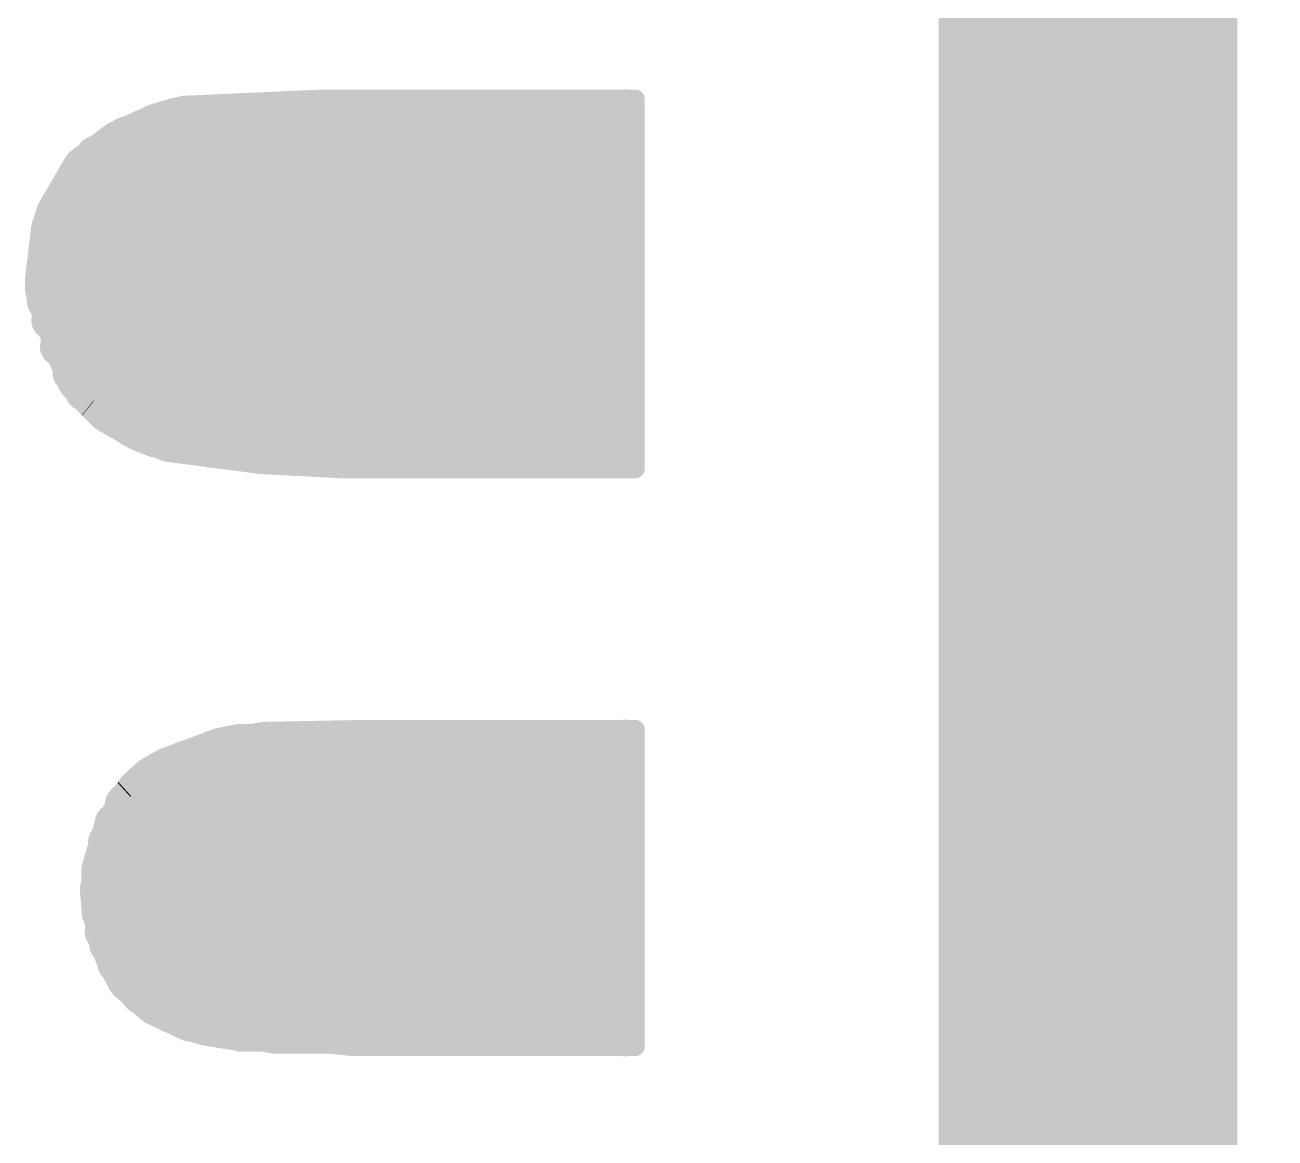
# Model space of a CAD drawing. Header units: millimetres. Extents: x 2260 to 2572, y -21 to 200.
# Drawn here: x 2335.521 to 2337.2, y 133.554 to 135.049 of the extents above; entities that cross this region are included whole.
import ezdxf

# ---------------------------------------------------------------- set-up
doc = ezdxf.new("R2010")
doc.units = ezdxf.units.MM
doc.layers.get('0').update_dxf_attribs({"lineweight": 18})
doc.layers.add('01', color=1, linetype='Continuous', lineweight=18)

# ---------------------------------------------------------------- blocks, each defined once
blk = doc.blocks.new('PAD_R1')
blk.add_lwpolyline([(0.25, 0, 0.5, 0.5, 1), (-0.25, 0, 0.5, 0.5, 1)], format="xyseb", close=True)

msp = doc.modelspace()

# ---------------------------------------------------------------- linework, layer by layer
at = {"layer": '01'}
for points in [[(2336.9082, 137.5361, 0.1524, 0.1524, 0), (2336.9082, 65.7287, 0.1524, 0.1524, 0)], [(2337.0987, 137.5361, 0.0254, 0.0254, 0), (2337.0987, 69.8719, 0.0254, 0.0254, 0)], [(2336.8502, 133.3393, 0.2032, 0.2032, 0), (2336.8502, 135.292, 0.2032, 0.2032, 0)], [(2336.949, 133.3393, 0.2032, 0.2032, 0), (2336.949, 135.292, 0.2032, 0.2032, 0)], [(2337.0478, 133.3393, 0.2032, 0.2032, 0), (2337.0478, 135.292, 0.2032, 0.2032, 0)], [(2336.7613, 135.3048, 0.0254, 0.0254, 0), (2336.7613, 133.3265, 0.0254, 0.0254, 0)], [(2337.1114, 133.3393, 0.0508, 0.0508, 0), (2337.1114, 135.292, 0.0508, 0.0508, 0)], [(2337.124, 133.3393, 0.0508, 0.0508, 0), (2337.124, 135.292, 0.0508, 0.0508, 0)], [(2337.1367, 133.3266, 0.0254, 0.0254, 0), (2337.1367, 135.3047, 0.0254, 0.0254, 0)], [(2337.1367, 133.3266, 0.0254, 0.0254, 0), (2337.1367, 135.3047, 0.0254, 0.0254, 0)], [(2337.1494, 134.9367, 0.1016, 0.1016, 0), (2336.7486, 134.9367, 0.1016, 0.1016, 0)], [(2335.9196, 134.9364, 0.0508, 0.0508, 0), (2335.7363, 134.9282, 0.0508, 0.0508, 0)], [(2335.9193, 134.9491, 0.0254, 0.0254, 0), (2335.7344, 134.9408, 0.0254, 0.0254, 0)], [(2336.3282, 134.9364, 0.0508, 0.0508, 0), (2335.9196, 134.9364, 0.0508, 0.0508, 0)], [(2336.3409, 134.9491, 0.0254, 0.0254, 0), (2335.9193, 134.9491, 0.0254, 0.0254, 0)], [(2336.3282, 134.8744, 0.0508, 0.0508, 0), (2336.3282, 134.9368, 0.0508, 0.0508, 0)], [(2336.3409, 134.4525, 0.0254, 0.0254, 0), (2336.3409, 134.9491, 0.0254, 0.0254, 0)], [(2335.698, 134.9178, 0.0508, 0.0508, 0), (2335.6444, 134.8938, 0.0508, 0.0508, 0)], [(2335.6943, 134.9299, 0.0254, 0.0254, 0), (2335.6372, 134.9043, 0.0254, 0.0254, 0)], [(2336.3282, 134.9166, 0.0508, 0.0508, 0), (2335.6945, 134.9166, 0.0508, 0.0508, 0)], [(2335.7224, 134.9252, 0.0508, 0.0508, 0), (2335.698, 134.9178, 0.0508, 0.0508, 0)], [(2335.7205, 134.9379, 0.0254, 0.0254, 0), (2335.6943, 134.9299, 0.0254, 0.0254, 0)], [(2335.7245, 134.9252, 0.0508, 0.0508, 0), (2335.7224, 134.9252, 0.0508, 0.0508, 0)], [(2335.7363, 134.9282, 0.0508, 0.0508, 0), (2335.7245, 134.9252, 0.0508, 0.0508, 0)], [(2335.723, 134.9379, 0.0254, 0.0254, 0), (2335.7205, 134.9379, 0.0254, 0.0254, 0)], [(2335.7344, 134.9408, 0.0254, 0.0254, 0), (2335.723, 134.9379, 0.0254, 0.0254, 0)], [(2336.3282, 134.8998, 0.0508, 0.0508, 0), (2335.6553, 134.8998, 0.0508, 0.0508, 0)], [(2337.1494, 134.8859, 0.1016, 0.1016, 0), (2336.7486, 134.8859, 0.1016, 0.1016, 0)], [(2335.6444, 134.8938, 0.0508, 0.0508, 0), (2335.5975, 134.8586, 0.0508, 0.0508, 0)], [(2335.6372, 134.9043, 0.0254, 0.0254, 0), (2335.5875, 134.8665, 0.0254, 0.0254, 0)], [(2336.3282, 134.8744, 0.0508, 0.0508, 0), (2335.6154, 134.8744, 0.0508, 0.0508, 0)], [(2336.3282, 134.8066, 0.0508, 0.0508, 0), (2336.3282, 134.8744, 0.0508, 0.0508, 0)], [(2335.5975, 134.8586, 0.0508, 0.0508, 0), (2335.5615, 134.7964, 0.0508, 0.0508, 0)], [(2335.5875, 134.8665, 0.0254, 0.0254, 0), (2335.5497, 134.8015, 0.0254, 0.0254, 0)], [(2336.3282, 134.849, 0.0508, 0.0508, 0), (2335.592, 134.849, 0.0508, 0.0508, 0)], [(2336.3282, 134.832, 0.0508, 0.0508, 0), (2335.5821, 134.832, 0.0508, 0.0508, 0)], [(2336.3282, 134.8066, 0.0508, 0.0508, 0), (2335.5669, 134.8066, 0.0508, 0.0508, 0)], [(2336.3282, 134.7784, 0.0508, 0.0508, 0), (2336.3282, 134.8066, 0.0508, 0.0508, 0)], [(2335.5615, 134.7964, 0.0508, 0.0508, 0), (2335.5543, 134.7732, 0.0508, 0.0508, 0)], [(2335.5497, 134.8015, 0.0254, 0.0254, 0), (2335.5419, 134.7758, 0.0254, 0.0254, 0)], [(2335.5543, 134.7732, 0.0508, 0.0508, 0), (2335.5464, 134.7063, 0.0508, 0.0508, 0)], [(2336.3282, 134.7784, 0.0508, 0.0508, 0), (2335.5555, 134.7784, 0.0508, 0.0508, 0)], [(2336.3282, 134.7078, 0.0508, 0.0508, 0), (2336.3282, 134.7784, 0.0508, 0.0508, 0)], [(2335.5419, 134.7758, 0.0254, 0.0254, 0), (2335.5337, 134.7071, 0.0254, 0.0254, 0)], [(2336.3282, 134.753, 0.0508, 0.0508, 0), (2335.5519, 134.753, 0.0508, 0.0508, 0)], [(2336.3282, 134.7332, 0.0508, 0.0508, 0), (2335.5496, 134.7332, 0.0508, 0.0508, 0)], [(2336.3282, 134.7078, 0.0508, 0.0508, 0), (2335.5464, 134.7078, 0.0508, 0.0508, 0)], [(2335.5464, 134.7063, 0.0508, 0.0508, 0), (2335.5464, 134.6959, 0.0508, 0.0508, 0)], [(2336.3282, 134.6938, 0.0508, 0.0508, 0), (2336.3282, 134.7078, 0.0508, 0.0508, 0)], [(2337.1494, 134.6827, 0.1016, 0.1016, 0), (2336.7486, 134.6827, 0.1016, 0.1016, 0)], [(2335.5464, 134.6959, 0.0508, 0.0508, 0), (2335.5489, 134.6808, 0.0508, 0.0508, 0)], [(2335.5337, 134.7071, 0.0254, 0.0254, 0), (2335.5337, 134.6949, 0.0254, 0.0254, 0)], [(2336.3282, 134.6938, 0.0508, 0.0508, 0), (2335.5464, 134.6938, 0.0508, 0.0508, 0)], [(2335.5337, 134.6949, 0.0254, 0.0254, 0), (2335.5364, 134.6787, 0.0254, 0.0254, 0)], [(2335.5489, 134.6808, 0.0508, 0.0508, 0), (2335.5904, 134.5692, 0.0508, 0.0508, 0)], [(2336.3282, 134.6768, 0.0508, 0.0508, 0), (2336.3282, 134.6938, 0.0508, 0.0508, 0)], [(2335.5364, 134.6787, 0.0254, 0.0254, 0), (2335.5797, 134.5623, 0.0254, 0.0254, 0)], [(2336.3282, 134.6768, 0.0508, 0.0508, 0), (2335.5492, 134.6768, 0.0508, 0.0508, 0)], [(2336.3282, 134.5554, 0.0508, 0.0508, 0), (2336.3282, 134.6768, 0.0508, 0.0508, 0)], [(2336.3282, 134.6514, 0.0508, 0.0508, 0), (2335.555, 134.6514, 0.0508, 0.0508, 0)], [(2337.1494, 134.6319, 0.1016, 0.1016, 0), (2336.7486, 134.6319, 0.1016, 0.1016, 0)], [(2336.3282, 134.6161, 0.0508, 0.0508, 0), (2335.5665, 134.6161, 0.0508, 0.0508, 0)], [(2336.3282, 134.5808, 0.0508, 0.0508, 0), (2335.5835, 134.5808, 0.0508, 0.0508, 0)], [(2335.5904, 134.5691, 0.0508, 0.0508, 0), (2335.6141, 134.5434, 0.0508, 0.0508, 0)], [(2335.5797, 134.5623, 0.0254, 0.0254, 0), (2335.6052, 134.5343, 0.0254, 0.0254, 0)], [(2336.3282, 134.5554, 0.0508, 0.0508, 0), (2335.6006, 134.5554, 0.0508, 0.0508, 0)], [(2336.3282, 134.5244, 0.0508, 0.0508, 0), (2336.3282, 134.5554, 0.0508, 0.0508, 0)], [(2335.6141, 134.5434, 0.0508, 0.0508, 0), (2335.6299, 134.5277, 0.0508, 0.0508, 0)], [(2335.6052, 134.5343, 0.0254, 0.0254, 0), (2335.6057, 134.5339, 0.0254, 0.0254, 0)], [(2335.6057, 134.5339, 0.0254, 0.0254, 0), (2335.6221, 134.5175, 0.0254, 0.0254, 0)], [(2335.6299, 134.5277, 0.0508, 0.0508, 0), (2335.6734, 134.5021, 0.0508, 0.0508, 0)], [(2336.3282, 134.5244, 0.0508, 0.0508, 0), (2335.6346, 134.5244, 0.0508, 0.0508, 0)], [(2336.3282, 134.5074, 0.0508, 0.0508, 0), (2336.3282, 134.5244, 0.0508, 0.0508, 0)], [(2335.6221, 134.5175, 0.0254, 0.0254, 0), (2335.6678, 134.4907, 0.0254, 0.0254, 0)], [(2336.3282, 134.5074, 0.0508, 0.0508, 0), (2335.6636, 134.5074, 0.0508, 0.0508, 0)], [(2335.6734, 134.5021, 0.0508, 0.0508, 0), (2335.6953, 134.4934, 0.0508, 0.0508, 0)], [(2336.3282, 134.4792, 0.0508, 0.0508, 0), (2336.3282, 134.5074, 0.0508, 0.0508, 0)], [(2335.6953, 134.4934, 0.0508, 0.0508, 0), (2335.6981, 134.4934, 0.0508, 0.0508, 0)], [(2335.6981, 134.4934, 0.0508, 0.0508, 0), (2335.7137, 134.4872, 0.0508, 0.0508, 0)], [(2335.7137, 134.4872, 0.0508, 0.0508, 0), (2335.8393, 134.4708, 0.0508, 0.0508, 0)], [(2336.3282, 134.4792, 0.0508, 0.0508, 0), (2335.7717, 134.4792, 0.0508, 0.0508, 0)], [(2336.3282, 134.468, 0.0508, 0.0508, 0), (2336.3282, 134.4792, 0.0508, 0.0508, 0)], [(2335.6678, 134.4907, 0.0254, 0.0254, 0), (2335.6928, 134.4807, 0.0254, 0.0254, 0)], [(2335.6928, 134.4807, 0.0254, 0.0254, 0), (2335.6957, 134.4807, 0.0254, 0.0254, 0)], [(2335.6957, 134.4807, 0.0254, 0.0254, 0), (2335.7104, 134.4748, 0.0254, 0.0254, 0)], [(2335.7104, 134.4748, 0.0254, 0.0254, 0), (2335.8381, 134.4581, 0.0254, 0.0254, 0)], [(2335.8393, 134.4708, 0.0508, 0.0508, 0), (2335.9451, 134.4652, 0.0508, 0.0508, 0)], [(2336.3282, 134.468, 0.0508, 0.0508, 0), (2335.8838, 134.468, 0.0508, 0.0508, 0)], [(2335.9451, 134.4652, 0.0508, 0.0508, 0), (2336.3282, 134.4652, 0.0508, 0.0508, 0)], [(2336.3282, 134.4649, 0.0508, 0.0508, 0), (2336.3282, 134.468, 0.0508, 0.0508, 0)], [(2335.8381, 134.4581, 0.0254, 0.0254, 0), (2335.9447, 134.4525, 0.0254, 0.0254, 0)], [(2337.1494, 134.4287, 0.1016, 0.1016, 0), (2336.7486, 134.4287, 0.1016, 0.1016, 0)], [(2335.9447, 134.4525, 0.0254, 0.0254, 0), (2336.3409, 134.4525, 0.0254, 0.0254, 0)], [(2337.1494, 134.3779, 0.1016, 0.1016, 0), (2336.7486, 134.3779, 0.1016, 0.1016, 0)], [(2337.1494, 134.1747, 0.1016, 0.1016, 0), (2336.7486, 134.1747, 0.1016, 0.1016, 0)], [(2337.1494, 134.1239, 0.1016, 0.1016, 0), (2336.7486, 134.1239, 0.1016, 0.1016, 0)], [(2335.7847, 134.0795, 0.0508, 0.0508, 0), (2335.7123, 134.0527, 0.0508, 0.0508, 0)], [(2335.7813, 134.0918, 0.0254, 0.0254, 0), (2335.7069, 134.0643, 0.0254, 0.0254, 0)], [(2336.3282, 134.0759, 0.0508, 0.0508, 0), (2335.7737, 134.0759, 0.0508, 0.0508, 0)], [(2335.8085, 134.0842, 0.0508, 0.0508, 0), (2335.7847, 134.0795, 0.0508, 0.0508, 0)], [(2335.8072, 134.0969, 0.0254, 0.0254, 0), (2335.7813, 134.0918, 0.0254, 0.0254, 0)], [(2335.8251, 134.0842, 0.0508, 0.0508, 0), (2335.8085, 134.0842, 0.0508, 0.0508, 0)], [(2335.8241, 134.0969, 0.0254, 0.0254, 0), (2335.8072, 134.0969, 0.0254, 0.0254, 0)], [(2335.8421, 134.0871, 0.0508, 0.0508, 0), (2335.8251, 134.0842, 0.0508, 0.0508, 0)], [(2335.841, 134.0998, 0.0254, 0.0254, 0), (2335.8241, 134.0969, 0.0254, 0.0254, 0)], [(2335.9757, 134.0898, 0.0508, 0.0508, 0), (2335.8421, 134.0871, 0.0508, 0.0508, 0)], [(2335.9756, 134.1025, 0.0254, 0.0254, 0), (2335.841, 134.0998, 0.0254, 0.0254, 0)], [(2336.3282, 134.0898, 0.0508, 0.0508, 0), (2335.9757, 134.0898, 0.0508, 0.0508, 0)], [(2336.3409, 134.1025, 0.0254, 0.0254, 0), (2335.9756, 134.1025, 0.0254, 0.0254, 0)], [(2336.3282, 134.0759, 0.0508, 0.0508, 0), (2336.3282, 134.0902, 0.0508, 0.0508, 0)], [(2336.3282, 134.0616, 0.0508, 0.0508, 0), (2336.3282, 134.0759, 0.0508, 0.0508, 0)], [(2336.3409, 133.6763, 0.0254, 0.0254, 0), (2336.3409, 134.1025, 0.0254, 0.0254, 0)], [(2336.3282, 134.0616, 0.0508, 0.0508, 0), (2335.7352, 134.0616, 0.0508, 0.0508, 0)], [(2336.3282, 134.039, 0.0508, 0.0508, 0), (2336.3282, 134.0616, 0.0508, 0.0508, 0)], [(2335.7123, 134.0527, 0.0508, 0.0508, 0), (2335.691, 134.0408, 0.0508, 0.0508, 0)], [(2335.7069, 134.0643, 0.0254, 0.0254, 0), (2335.6836, 134.0512, 0.0254, 0.0254, 0)], [(2335.691, 134.0408, 0.0508, 0.0508, 0), (2335.6701, 134.0222, 0.0508, 0.0508, 0)], [(2335.6836, 134.0512, 0.0254, 0.0254, 0), (2335.6605, 134.0306, 0.0254, 0.0254, 0)], [(2336.3282, 134.0307, 0.0508, 0.0508, 0), (2335.679, 134.0307, 0.0508, 0.0508, 0)], [(2336.3282, 134.039, 0.0508, 0.0508, 0), (2335.6884, 134.039, 0.0508, 0.0508, 0)], [(2336.3282, 134.0307, 0.0508, 0.0508, 0), (2336.3282, 134.039, 0.0508, 0.0508, 0)], [(2336.3282, 133.9771, 0.0508, 0.0508, 0), (2336.3282, 134.0307, 0.0508, 0.0508, 0)], [(2335.6646, 134.014, 0.0508, 0.0508, 0), (2335.6384, 133.9688, 0.0508, 0.0508, 0)], [(2335.6539, 134.0214, 0.0254, 0.0254, 0), (2335.6266, 133.9741, 0.0254, 0.0254, 0)], [(2335.6701, 134.0222, 0.0508, 0.0508, 0), (2335.6646, 134.014, 0.0508, 0.0508, 0)], [(2335.655, 134.0224, 0.0254, 0.0254, 0), (2335.6539, 134.0214, 0.0254, 0.0254, 0)], [(2335.6605, 134.0306, 0.0254, 0.0254, 0), (2335.655, 134.0224, 0.0254, 0.0254, 0)], [(2336.3282, 134.0025, 0.0508, 0.0508, 0), (2335.6538, 134.0025, 0.0508, 0.0508, 0)], [(2336.3282, 134.0053, 0.0508, 0.0508, 0), (2335.6561, 134.0053, 0.0508, 0.0508, 0)], [(2336.3282, 133.9771, 0.0508, 0.0508, 0), (2335.6401, 133.9771, 0.0508, 0.0508, 0)], [(2336.3282, 133.888, 0.0508, 0.0508, 0), (2336.3282, 133.9771, 0.0508, 0.0508, 0)], [(2335.6384, 133.9688, 0.0508, 0.0508, 0), (2335.6201, 133.888, 0.0508, 0.0508, 0)], [(2335.6258, 133.9718, 0.0254, 0.0254, 0), (2335.6094, 133.9158, 0.0254, 0.0254, 0)], [(2335.6263, 133.9729, 0.0254, 0.0254, 0), (2335.6258, 133.9718, 0.0254, 0.0254, 0)], [(2335.6266, 133.9741, 0.0254, 0.0254, 0), (2335.6263, 133.9729, 0.0254, 0.0254, 0)], [(2336.3282, 133.9517, 0.0508, 0.0508, 0), (2335.6312, 133.9517, 0.0508, 0.0508, 0)], [(2337.1494, 133.9207, 0.1016, 0.1016, 0), (2336.7486, 133.9207, 0.1016, 0.1016, 0)], [(2336.3282, 133.9134, 0.0508, 0.0508, 0), (2335.6219, 133.9134, 0.0508, 0.0508, 0)], [(2335.6094, 133.9158, 0.0254, 0.0254, 0), (2335.6098, 133.8576, 0.0254, 0.0254, 0)], [(2337.1494, 133.8699, 0.1016, 0.1016, 0), (2336.7486, 133.8699, 0.1016, 0.1016, 0)], [(2336.3282, 133.888, 0.0508, 0.0508, 0), (2335.6201, 133.888, 0.0508, 0.0508, 0)], [(2335.6201, 133.888, 0.0508, 0.0508, 0), (2335.6225, 133.8582, 0.0508, 0.0508, 0)], [(2336.3282, 133.8556, 0.0508, 0.0508, 0), (2336.3282, 133.888, 0.0508, 0.0508, 0)], [(2335.6225, 133.8582, 0.0508, 0.0508, 0), (2335.6404, 133.7981, 0.0508, 0.0508, 0)], [(2335.6098, 133.8576, 0.0254, 0.0254, 0), (2335.6099, 133.8569, 0.0254, 0.0254, 0)], [(2336.3282, 133.8556, 0.0508, 0.0508, 0), (2335.6226, 133.8556, 0.0508, 0.0508, 0)], [(2335.6099, 133.8569, 0.0254, 0.0254, 0), (2335.6099, 133.8562, 0.0254, 0.0254, 0)], [(2335.6099, 133.8562, 0.0254, 0.0254, 0), (2335.628, 133.7942, 0.0254, 0.0254, 0)], [(2336.3282, 133.7878, 0.0508, 0.0508, 0), (2336.3282, 133.8556, 0.0508, 0.0508, 0)], [(2336.3282, 133.8302, 0.0508, 0.0508, 0), (2335.6267, 133.8302, 0.0508, 0.0508, 0)], [(2336.3282, 133.8132, 0.0508, 0.0508, 0), (2335.6326, 133.8132, 0.0508, 0.0508, 0)], [(2335.6404, 133.7981, 0.0508, 0.0508, 0), (2335.6565, 133.7656, 0.0508, 0.0508, 0)], [(2335.628, 133.7942, 0.0254, 0.0254, 0), (2335.6287, 133.793, 0.0254, 0.0254, 0)], [(2335.6287, 133.793, 0.0254, 0.0254, 0), (2335.6291, 133.7917, 0.0254, 0.0254, 0)], [(2335.6291, 133.7917, 0.0254, 0.0254, 0), (2335.6469, 133.7574, 0.0254, 0.0254, 0)], [(2336.3282, 133.7878, 0.0508, 0.0508, 0), (2335.6436, 133.7878, 0.0508, 0.0508, 0)], [(2336.3282, 133.7203, 0.0508, 0.0508, 0), (2336.3282, 133.7878, 0.0508, 0.0508, 0)], [(2335.6565, 133.7656, 0.0508, 0.0508, 0), (2335.6829, 133.7407, 0.0508, 0.0508, 0)], [(2336.3282, 133.7624, 0.0508, 0.0508, 0), (2335.659, 133.7624, 0.0508, 0.0508, 0)], [(2335.6469, 133.7574, 0.0254, 0.0254, 0), (2335.6749, 133.7308, 0.0254, 0.0254, 0)], [(2336.3282, 133.7457, 0.0508, 0.0508, 0), (2335.676, 133.7457, 0.0508, 0.0508, 0)], [(2335.6829, 133.7407, 0.0508, 0.0508, 0), (2335.6954, 133.7305, 0.0508, 0.0508, 0)], [(2335.6954, 133.7305, 0.0508, 0.0508, 0), (2335.7386, 133.7102, 0.0508, 0.0508, 0)], [(2335.6749, 133.7308, 0.0254, 0.0254, 0), (2335.6754, 133.7305, 0.0254, 0.0254, 0)], [(2335.6754, 133.7305, 0.0254, 0.0254, 0), (2335.6886, 133.7197, 0.0254, 0.0254, 0)], [(2335.6886, 133.7197, 0.0254, 0.0254, 0), (2335.7342, 133.6982, 0.0254, 0.0254, 0)], [(2336.3282, 133.7203, 0.0508, 0.0508, 0), (2335.7162, 133.7203, 0.0508, 0.0508, 0)], [(2335.7386, 133.7102, 0.0508, 0.0508, 0), (2335.7662, 133.7027, 0.0508, 0.0508, 0)], [(2336.3282, 133.7088, 0.0508, 0.0508, 0), (2335.742, 133.7088, 0.0508, 0.0508, 0)], [(2336.3282, 133.7088, 0.0508, 0.0508, 0), (2336.3282, 133.7203, 0.0508, 0.0508, 0)], [(2336.3282, 133.6886, 0.0508, 0.0508, 0), (2336.3282, 133.7088, 0.0508, 0.0508, 0)], [(2335.7662, 133.7027, 0.0508, 0.0508, 0), (2335.7969, 133.6977, 0.0508, 0.0508, 0)], [(2335.7969, 133.6977, 0.0508, 0.0508, 0), (2335.8007, 133.6977, 0.0508, 0.0508, 0)], [(2335.8007, 133.6977, 0.0508, 0.0508, 0), (2335.8119, 133.6949, 0.0508, 0.0508, 0)], [(2335.8119, 133.6949, 0.0508, 0.0508, 0), (2335.8418, 133.6949, 0.0508, 0.0508, 0)], [(2335.8418, 133.6949, 0.0508, 0.0508, 0), (2335.8589, 133.6921, 0.0508, 0.0508, 0)], [(2335.8589, 133.6921, 0.0508, 0.0508, 0), (2335.9314, 133.6921, 0.0508, 0.0508, 0)], [(2335.9314, 133.6921, 0.0508, 0.0508, 0), (2335.9624, 133.689, 0.0508, 0.0508, 0)], [(2335.9624, 133.689, 0.0508, 0.0508, 0), (2336.3282, 133.689, 0.0508, 0.0508, 0)], [(2337.1494, 133.6667, 0.1016, 0.1016, 0), (2336.7486, 133.6667, 0.1016, 0.1016, 0)], [(2335.7342, 133.6982, 0.0254, 0.0254, 0), (2335.7635, 133.6903, 0.0254, 0.0254, 0)], [(2335.7635, 133.6903, 0.0254, 0.0254, 0), (2335.7959, 133.685, 0.0254, 0.0254, 0)], [(2335.7959, 133.685, 0.0254, 0.0254, 0), (2335.7992, 133.685, 0.0254, 0.0254, 0)], [(2335.7992, 133.685, 0.0254, 0.0254, 0), (2335.8103, 133.6822, 0.0254, 0.0254, 0)], [(2335.8103, 133.6822, 0.0254, 0.0254, 0), (2335.8408, 133.6822, 0.0254, 0.0254, 0)], [(2335.8408, 133.6822, 0.0254, 0.0254, 0), (2335.8578, 133.6794, 0.0254, 0.0254, 0)], [(2335.8578, 133.6794, 0.0254, 0.0254, 0), (2335.9308, 133.6794, 0.0254, 0.0254, 0)], [(2335.9308, 133.6794, 0.0254, 0.0254, 0), (2335.9618, 133.6763, 0.0254, 0.0254, 0)], [(2335.9618, 133.6763, 0.0254, 0.0254, 0), (2336.3409, 133.6763, 0.0254, 0.0254, 0)], [(2337.1494, 133.6159, 0.1016, 0.1016, 0), (2336.7486, 133.6159, 0.1016, 0.1016, 0)]]:
    msp.add_lwpolyline(points, format="xyseb", dxfattribs=at)

# ---------------------------------------------------------------- block references
for p, xscale, yscale in [((2335.9196, 134.9364), -0.0508, 0.0508), ((2335.9196, 134.9364), -0.0508, 0.0508), ((2335.9193, 134.9491), -0.0254, 0.0254), ((2335.9193, 134.9491), -0.0254, 0.0254), ((2336.3282, 134.9368), -0.0508, 0.0508), ((2336.3282, 134.9364), -0.0508, 0.0508), ((2336.3409, 134.9491), -0.0254, 0.0254), ((2336.3409, 134.9491), -0.0254, 0.0254), ((2335.6945, 134.9166), -0.0508, 0.0508), ((2335.698, 134.9178), -0.0508, 0.0508), ((2335.698, 134.9178), -0.0508, 0.0508), ((2335.6943, 134.9299), -0.0254, 0.0254), ((2335.6943, 134.9299), -0.0254, 0.0254), ((2335.7224, 134.9252), -0.0508, 0.0508), ((2335.7224, 134.9252), -0.0508, 0.0508), ((2335.7245, 134.9252), -0.0508, 0.0508), ((2335.7245, 134.9252), -0.0508, 0.0508), ((2335.7205, 134.9379), -0.0254, 0.0254), ((2335.7205, 134.9379), -0.0254, 0.0254), ((2335.723, 134.9379), -0.0254, 0.0254), ((2335.723, 134.9379), -0.0254, 0.0254), ((2335.7363, 134.9282), -0.0508, 0.0508), ((2335.7363, 134.9282), -0.0508, 0.0508), ((2335.7344, 134.9408), -0.0254, 0.0254), ((2335.7344, 134.9408), -0.0254, 0.0254), ((2336.3282, 134.9166), -0.0508, 0.0508), ((2335.6553, 134.8998), -0.0508, 0.0508), ((2336.3282, 134.8998), -0.0508, 0.0508), ((2335.6444, 134.8938), -0.0508, 0.0508), ((2335.6444, 134.8938), -0.0508, 0.0508), ((2335.6372, 134.9043), -0.0254, 0.0254), ((2335.6372, 134.9043), -0.0254, 0.0254), ((2335.6154, 134.8744), -0.0508, 0.0508), ((2336.3282, 134.8744), -0.0508, 0.0508), ((2336.3282, 134.8744), -0.0508, 0.0508), ((2336.3282, 134.8744), -0.0508, 0.0508), ((2335.592, 134.849), -0.0508, 0.0508), ((2335.5975, 134.8586), -0.0508, 0.0508), ((2335.5975, 134.8586), -0.0508, 0.0508), ((2335.5875, 134.8665), -0.0254, 0.0254), ((2335.5875, 134.8665), -0.0254, 0.0254), ((2336.3282, 134.849), -0.0508, 0.0508), ((2335.5821, 134.832), -0.0508, 0.0508), ((2336.3282, 134.832), -0.0508, 0.0508), ((2335.5669, 134.8066), -0.0508, 0.0508), ((2336.3282, 134.8066), -0.0508, 0.0508), ((2336.3282, 134.8066), -0.0508, 0.0508), ((2336.3282, 134.8066), -0.0508, 0.0508), ((2335.5615, 134.7964), -0.0508, 0.0508), ((2335.5615, 134.7964), -0.0508, 0.0508), ((2335.5497, 134.8015), -0.0254, 0.0254), ((2335.5497, 134.8015), -0.0254, 0.0254), ((2335.5543, 134.7732), -0.0508, 0.0508), ((2335.5543, 134.7732), -0.0508, 0.0508), ((2335.5555, 134.7784), -0.0508, 0.0508), ((2336.3282, 134.7784), -0.0508, 0.0508), ((2336.3282, 134.7784), -0.0508, 0.0508), ((2336.3282, 134.7784), -0.0508, 0.0508), ((2335.5519, 134.753), -0.0508, 0.0508), ((2335.5419, 134.7758), -0.0254, 0.0254), ((2335.5419, 134.7758), -0.0254, 0.0254), ((2336.3282, 134.753), -0.0508, 0.0508), ((2335.5496, 134.7332), -0.0508, 0.0508), ((2336.3282, 134.7332), -0.0508, 0.0508), ((2335.5464, 134.7078), -0.0508, 0.0508), ((2335.5464, 134.7063), -0.0508, 0.0508), ((2335.5464, 134.7063), -0.0508, 0.0508), ((2336.3282, 134.7078), -0.0508, 0.0508), ((2336.3282, 134.7078), -0.0508, 0.0508), ((2336.3282, 134.7078), -0.0508, 0.0508), ((2335.5464, 134.6959), -0.0508, 0.0508), ((2335.5464, 134.6959), -0.0508, 0.0508), ((2335.5337, 134.7071), -0.0254, 0.0254), ((2335.5337, 134.7071), -0.0254, 0.0254), ((2335.5464, 134.6938), -0.0508, 0.0508), ((2335.5337, 134.6949), -0.0254, 0.0254), ((2335.5337, 134.6949), -0.0254, 0.0254), ((2335.5489, 134.6808), -0.0508, 0.0508), ((2335.5489, 134.6808), -0.0508, 0.0508), ((2336.3282, 134.6938), -0.0508, 0.0508), ((2336.3282, 134.6938), -0.0508, 0.0508), ((2336.3282, 134.6938), -0.0508, 0.0508), ((2335.5364, 134.6787), -0.0254, 0.0254), ((2335.5364, 134.6787), -0.0254, 0.0254), ((2335.5492, 134.6768), -0.0508, 0.0508), ((2336.3282, 134.6768), -0.0508, 0.0508), ((2336.3282, 134.6768), -0.0508, 0.0508), ((2336.3282, 134.6768), -0.0508, 0.0508), ((2335.555, 134.6514), -0.0508, 0.0508), ((2336.3282, 134.6514), -0.0508, 0.0508), ((2335.5665, 134.6161), -0.0508, 0.0508), ((2336.3282, 134.6161), -0.0508, 0.0508), ((2335.5835, 134.5808), -0.0508, 0.0508), ((2336.3282, 134.5808), -0.0508, 0.0508), ((2335.5904, 134.5692), -0.0508, 0.0508), ((2335.5904, 134.5691), -0.0508, 0.0508), ((2335.5797, 134.5623), -0.0254, 0.0254), ((2335.5797, 134.5623), -0.0254, 0.0254), ((2335.6006, 134.5554), -0.0508, 0.0508), ((2336.3282, 134.5554), -0.0508, 0.0508), ((2336.3282, 134.5554), -0.0508, 0.0508), ((2336.3282, 134.5554), -0.0508, 0.0508), ((2335.6141, 134.5434), -0.0508, 0.0508), ((2335.6141, 134.5434), -0.0508, 0.0508), ((2335.6052, 134.5343), -0.0254, 0.0254), ((2335.6052, 134.5343), -0.0254, 0.0254), ((2335.6057, 134.5339), -0.0254, 0.0254), ((2335.6057, 134.5339), -0.0254, 0.0254), ((2335.6299, 134.5277), -0.0508, 0.0508), ((2335.6299, 134.5277), -0.0508, 0.0508), ((2335.6346, 134.5244), -0.0508, 0.0508), ((2336.3282, 134.5244), -0.0508, 0.0508), ((2336.3282, 134.5244), -0.0508, 0.0508), ((2336.3282, 134.5244), -0.0508, 0.0508), ((2335.6221, 134.5175), -0.0254, 0.0254), ((2335.6221, 134.5175), -0.0254, 0.0254), ((2335.6636, 134.5074), -0.0508, 0.0508), ((2335.6734, 134.5021), -0.0508, 0.0508), ((2335.6734, 134.5021), -0.0508, 0.0508), ((2336.3282, 134.5074), -0.0508, 0.0508), ((2336.3282, 134.5074), -0.0508, 0.0508), ((2336.3282, 134.5074), -0.0508, 0.0508), ((2335.6953, 134.4934), -0.0508, 0.0508), ((2335.6953, 134.4934), -0.0508, 0.0508), ((2335.6981, 134.4934), -0.0508, 0.0508), ((2335.6981, 134.4934), -0.0508, 0.0508), ((2335.7137, 134.4872), -0.0508, 0.0508), ((2335.7137, 134.4872), -0.0508, 0.0508), ((2335.7717, 134.4792), -0.0508, 0.0508), ((2336.3282, 134.4792), -0.0508, 0.0508), ((2336.3282, 134.4792), -0.0508, 0.0508), ((2336.3282, 134.4792), -0.0508, 0.0508), ((2335.6678, 134.4907), -0.0254, 0.0254), ((2335.6678, 134.4907), -0.0254, 0.0254), ((2335.6928, 134.4807), -0.0254, 0.0254), ((2335.6928, 134.4807), -0.0254, 0.0254), ((2335.6957, 134.4807), -0.0254, 0.0254), ((2335.6957, 134.4807), -0.0254, 0.0254), ((2335.7104, 134.4748), -0.0254, 0.0254), ((2335.7104, 134.4748), -0.0254, 0.0254), ((2335.8393, 134.4708), -0.0508, 0.0508), ((2335.8393, 134.4708), -0.0508, 0.0508), ((2335.8838, 134.468), -0.0508, 0.0508), ((2335.9451, 134.4652), -0.0508, 0.0508), ((2335.9451, 134.4652), -0.0508, 0.0508), ((2336.3282, 134.468), -0.0508, 0.0508), ((2336.3282, 134.468), -0.0508, 0.0508), ((2336.3282, 134.468), -0.0508, 0.0508), ((2336.3282, 134.4652), -0.0508, 0.0508), ((2336.3282, 134.4649), -0.0508, 0.0508), ((2335.8381, 134.4581), -0.0254, 0.0254), ((2335.8381, 134.4581), -0.0254, 0.0254), ((2335.9447, 134.4525), -0.0254, 0.0254), ((2335.9447, 134.4525), -0.0254, 0.0254), ((2336.3409, 134.4525), -0.0254, 0.0254), ((2336.3409, 134.4525), -0.0254, 0.0254), ((2335.7737, 134.0759), -0.0508, 0.0508), ((2335.7847, 134.0795), -0.0508, 0.0508), ((2335.7847, 134.0795), -0.0508, 0.0508), ((2335.7813, 134.0918), -0.0254, 0.0254), ((2335.7813, 134.0918), -0.0254, 0.0254), ((2335.8085, 134.0842), -0.0508, 0.0508), ((2335.8085, 134.0842), -0.0508, 0.0508), ((2335.8072, 134.0969), -0.0254, 0.0254), ((2335.8072, 134.0969), -0.0254, 0.0254), ((2335.8251, 134.0842), -0.0508, 0.0508), ((2335.8251, 134.0842), -0.0508, 0.0508), ((2335.8241, 134.0969), -0.0254, 0.0254), ((2335.8241, 134.0969), -0.0254, 0.0254), ((2335.8421, 134.0871), -0.0508, 0.0508), ((2335.8421, 134.0871), -0.0508, 0.0508), ((2335.841, 134.0998), -0.0254, 0.0254), ((2335.841, 134.0998), -0.0254, 0.0254), ((2335.9757, 134.0898), -0.0508, 0.0508), ((2335.9757, 134.0898), -0.0508, 0.0508), ((2335.9756, 134.1025), -0.0254, 0.0254), ((2335.9756, 134.1025), -0.0254, 0.0254), ((2336.3282, 134.0902), -0.0508, 0.0508), ((2336.3282, 134.0898), -0.0508, 0.0508), ((2336.3282, 134.0759), -0.0508, 0.0508), ((2336.3282, 134.0759), -0.0508, 0.0508), ((2336.3282, 134.0759), -0.0508, 0.0508), ((2336.3409, 134.1025), -0.0254, 0.0254), ((2336.3409, 134.1025), -0.0254, 0.0254), ((2335.7352, 134.0616), -0.0508, 0.0508), ((2336.3282, 134.0616), -0.0508, 0.0508), ((2336.3282, 134.0616), -0.0508, 0.0508), ((2336.3282, 134.0616), -0.0508, 0.0508), ((2335.7123, 134.0527), -0.0508, 0.0508), ((2335.7123, 134.0527), -0.0508, 0.0508), ((2335.7069, 134.0643), -0.0254, 0.0254), ((2335.7069, 134.0643), -0.0254, 0.0254), ((2335.679, 134.0307), -0.0508, 0.0508), ((2335.6884, 134.039), -0.0508, 0.0508), ((2335.691, 134.0408), -0.0508, 0.0508), ((2335.691, 134.0408), -0.0508, 0.0508), ((2335.6836, 134.0512), -0.0254, 0.0254), ((2335.6836, 134.0512), -0.0254, 0.0254), ((2336.3282, 134.039), -0.0508, 0.0508), ((2336.3282, 134.039), -0.0508, 0.0508), ((2336.3282, 134.039), -0.0508, 0.0508), ((2336.3282, 134.0307), -0.0508, 0.0508), ((2336.3282, 134.0307), -0.0508, 0.0508), ((2336.3282, 134.0307), -0.0508, 0.0508), ((2335.6646, 134.014), -0.0508, 0.0508), ((2335.6646, 134.014), -0.0508, 0.0508), ((2335.6539, 134.0214), -0.0254, 0.0254), ((2335.6539, 134.0214), -0.0254, 0.0254), ((2335.655, 134.0224), -0.0254, 0.0254), ((2335.655, 134.0224), -0.0254, 0.0254), ((2335.6701, 134.0222), -0.0508, 0.0508), ((2335.6701, 134.0222), -0.0508, 0.0508), ((2335.6605, 134.0306), -0.0254, 0.0254), ((2335.6605, 134.0306), -0.0254, 0.0254), ((2335.6538, 134.0025), -0.0508, 0.0508), ((2335.6561, 134.0053), -0.0508, 0.0508), ((2336.3282, 134.0053), -0.0508, 0.0508), ((2336.3282, 134.0025), -0.0508, 0.0508), ((2335.6401, 133.9771), -0.0508, 0.0508), ((2336.3282, 133.9771), -0.0508, 0.0508), ((2336.3282, 133.9771), -0.0508, 0.0508), ((2336.3282, 133.9771), -0.0508, 0.0508), ((2335.6384, 133.9688), -0.0508, 0.0508), ((2335.6384, 133.9688), -0.0508, 0.0508), ((2335.6258, 133.9718), -0.0254, 0.0254), ((2335.6258, 133.9718), -0.0254, 0.0254), ((2335.6263, 133.9729), -0.0254, 0.0254), ((2335.6263, 133.9729), -0.0254, 0.0254), ((2335.6266, 133.9741), -0.0254, 0.0254), ((2335.6266, 133.9741), -0.0254, 0.0254), ((2335.6312, 133.9517), -0.0508, 0.0508), ((2336.3282, 133.9517), -0.0508, 0.0508), ((2335.6219, 133.9134), -0.0508, 0.0508), ((2336.3282, 133.9134), -0.0508, 0.0508), ((2335.6094, 133.9158), -0.0254, 0.0254), ((2335.6094, 133.9158), -0.0254, 0.0254), ((2335.6201, 133.888), -0.0508, 0.0508), ((2335.6201, 133.888), -0.0508, 0.0508), ((2335.6201, 133.888), -0.0508, 0.0508), ((2336.3282, 133.888), -0.0508, 0.0508), ((2336.3282, 133.888), -0.0508, 0.0508), ((2336.3282, 133.888), -0.0508, 0.0508), ((2335.6225, 133.8582), -0.0508, 0.0508), ((2335.6225, 133.8582), -0.0508, 0.0508), ((2335.6098, 133.8576), -0.0254, 0.0254), ((2335.6098, 133.8576), -0.0254, 0.0254), ((2335.6226, 133.8556), -0.0508, 0.0508), ((2335.6099, 133.8569), -0.0254, 0.0254), ((2335.6099, 133.8569), -0.0254, 0.0254), ((2335.6099, 133.8562), -0.0254, 0.0254), ((2335.6099, 133.8562), -0.0254, 0.0254), ((2336.3282, 133.8556), -0.0508, 0.0508), ((2336.3282, 133.8556), -0.0508, 0.0508), ((2336.3282, 133.8556), -0.0508, 0.0508), ((2335.6267, 133.8302), -0.0508, 0.0508), ((2336.3282, 133.8302), -0.0508, 0.0508), ((2335.6326, 133.8132), -0.0508, 0.0508), ((2336.3282, 133.8132), -0.0508, 0.0508), ((2335.6404, 133.7981), -0.0508, 0.0508), ((2335.6404, 133.7981), -0.0508, 0.0508), ((2335.628, 133.7942), -0.0254, 0.0254), ((2335.628, 133.7942), -0.0254, 0.0254), ((2335.6287, 133.793), -0.0254, 0.0254), ((2335.6287, 133.793), -0.0254, 0.0254), ((2335.6291, 133.7917), -0.0254, 0.0254), ((2335.6291, 133.7917), -0.0254, 0.0254), ((2335.6436, 133.7878), -0.0508, 0.0508), ((2336.3282, 133.7878), -0.0508, 0.0508), ((2336.3282, 133.7878), -0.0508, 0.0508), ((2336.3282, 133.7878), -0.0508, 0.0508), ((2335.6565, 133.7656), -0.0508, 0.0508), ((2335.6565, 133.7656), -0.0508, 0.0508), ((2335.659, 133.7624), -0.0508, 0.0508), ((2336.3282, 133.7624), -0.0508, 0.0508), ((2335.6469, 133.7574), -0.0254, 0.0254), ((2335.6469, 133.7574), -0.0254, 0.0254), ((2335.676, 133.7457), -0.0508, 0.0508), ((2335.6829, 133.7407), -0.0508, 0.0508), ((2335.6829, 133.7407), -0.0508, 0.0508), ((2336.3282, 133.7457), -0.0508, 0.0508), ((2335.6954, 133.7305), -0.0508, 0.0508), ((2335.6954, 133.7305), -0.0508, 0.0508), ((2335.6749, 133.7308), -0.0254, 0.0254), ((2335.6749, 133.7308), -0.0254, 0.0254), ((2335.6754, 133.7305), -0.0254, 0.0254), ((2335.6754, 133.7305), -0.0254, 0.0254), ((2335.6886, 133.7197), -0.0254, 0.0254), ((2335.6886, 133.7197), -0.0254, 0.0254), ((2335.7162, 133.7203), -0.0508, 0.0508), ((2335.7386, 133.7102), -0.0508, 0.0508), ((2335.7386, 133.7102), -0.0508, 0.0508), ((2335.742, 133.7088), -0.0508, 0.0508), ((2336.3282, 133.7203), -0.0508, 0.0508), ((2336.3282, 133.7203), -0.0508, 0.0508), ((2336.3282, 133.7203), -0.0508, 0.0508), ((2336.3282, 133.7088), -0.0508, 0.0508), ((2336.3282, 133.7088), -0.0508, 0.0508), ((2336.3282, 133.7088), -0.0508, 0.0508), ((2335.7662, 133.7027), -0.0508, 0.0508), ((2335.7662, 133.7027), -0.0508, 0.0508), ((2335.7969, 133.6977), -0.0508, 0.0508), ((2335.7969, 133.6977), -0.0508, 0.0508), ((2335.8007, 133.6977), -0.0508, 0.0508), ((2335.8007, 133.6977), -0.0508, 0.0508), ((2335.8119, 133.6949), -0.0508, 0.0508), ((2335.8119, 133.6949), -0.0508, 0.0508), ((2335.8418, 133.6949), -0.0508, 0.0508), ((2335.8418, 133.6949), -0.0508, 0.0508), ((2335.8589, 133.6921), -0.0508, 0.0508), ((2335.8589, 133.6921), -0.0508, 0.0508), ((2335.9314, 133.6921), -0.0508, 0.0508), ((2335.9314, 133.6921), -0.0508, 0.0508), ((2335.9624, 133.689), -0.0508, 0.0508), ((2335.9624, 133.689), -0.0508, 0.0508), ((2336.3282, 133.689), -0.0508, 0.0508), ((2335.7342, 133.6982), -0.0254, 0.0254), ((2335.7342, 133.6982), -0.0254, 0.0254), ((2335.7635, 133.6903), -0.0254, 0.0254), ((2335.7635, 133.6903), -0.0254, 0.0254), ((2335.7959, 133.685), -0.0254, 0.0254), ((2335.7959, 133.685), -0.0254, 0.0254), ((2335.7992, 133.685), -0.0254, 0.0254), ((2335.7992, 133.685), -0.0254, 0.0254), ((2336.3282, 133.6886), -0.0508, 0.0508), ((2335.8103, 133.6822), -0.0254, 0.0254), ((2335.8103, 133.6822), -0.0254, 0.0254), ((2335.8408, 133.6822), -0.0254, 0.0254), ((2335.8408, 133.6822), -0.0254, 0.0254), ((2335.8578, 133.6794), -0.0254, 0.0254), ((2335.8578, 133.6794), -0.0254, 0.0254), ((2335.9308, 133.6794), -0.0254, 0.0254), ((2335.9308, 133.6794), -0.0254, 0.0254), ((2335.9618, 133.6763), -0.0254, 0.0254), ((2335.9618, 133.6763), -0.0254, 0.0254), ((2336.3409, 133.6763), -0.0254, 0.0254), ((2336.3409, 133.6763), -0.0254, 0.0254)]:
    msp.add_blockref('PAD_R1', p, dxfattribs=dict(at, xscale=xscale, yscale=yscale))

doc.saveas('drawing.dxf')
